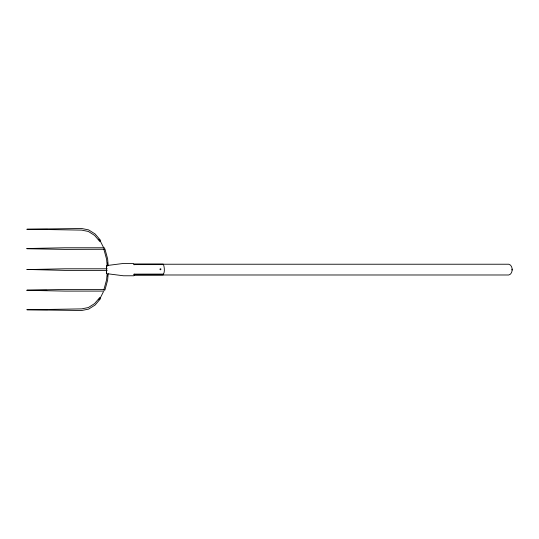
<?xml version="1.0" encoding="UTF-8"?>
<svg xmlns="http://www.w3.org/2000/svg" width="539" height="539" viewBox="0 0 539 539"><rect width="100%" height="100%" fill="white"/><g stroke="black" fill="none" stroke-linecap="round" stroke-linejoin="round"><path stroke-width="0.81" d="M104.067 290.858L104.067 289.49L64.943 289.49L26.99 290.103L27.004 290.454M26.997 248.398L26.977 248.755L64.943 249.382L104.067 249.274M106.628 273.569L106.506 270.787M107.234 265.498L106.506 265.996L106.506 273.219M134.13 274.115L134.13 274.984L134.13 274.115L163.243 274.088M134.13 264.811L134.13 264.494M134.245 274.984L508.789 274.984C513.303 273.967 513.303 265.249 508.789 264.231L134.245 264.231M99.924 241.634L94.588 235.395L88.376 231.467L81.679 230.119L26.963 229.196L81.746 228.516L88.652 229.904L95.12 233.993L100.672 240.488M38.538 248.58L26.95 248.526L64.943 247.778L103.239 247.778M107.248 268.786L64.943 268.786L26.95 269.588L37.717 269.588M100.672 298.512L95.12 305.007L88.652 309.096L81.746 310.484L26.963 309.804L81.679 308.881L88.376 307.533L94.588 303.605L99.924 297.366M107.133 273.502L106.594 279.754L104.02 289.227M107.45 275.975L107.584 274.378M108.171 273.724L107.618 280.172L104.937 290.036M100.301 297.939L103.434 291.714M98.664 299.846L99.755 298.572M163.506 274.001C164.86 271.912 164.395 267.297 163.64 265.134M108.049 265.397L123.471 263.443L133.719 263.443M163.196 274.897L134.13 274.917M26.99 229.318L47.614 229.318M133.928 264.137L163.223 264.137M133.928 264.609L163.223 264.609M107.248 270.389L64.943 270.389L27.011 269.46M133.719 275.773L123.471 275.773L108.049 273.819M103.239 291.094L64.943 291.094L26.95 290.339L46.792 290.292M26.99 309.682L47.614 309.682M98.664 239.154L99.755 240.428M100.301 241.061L103.434 247.286M104.937 248.964L107.618 258.828L108.171 265.276M104.02 249.773L106.594 259.246L107.2 266.279M107.45 263.025L107.584 264.622M512.05 269.156L512.05 270.059M106.506 265.996L106.506 268.826M104.067 248.176L104.067 247.778L104.067 249.382M160.022 269.136C160.696 271.252 161.666 267.64 160.022 269.136"/></g></svg>
